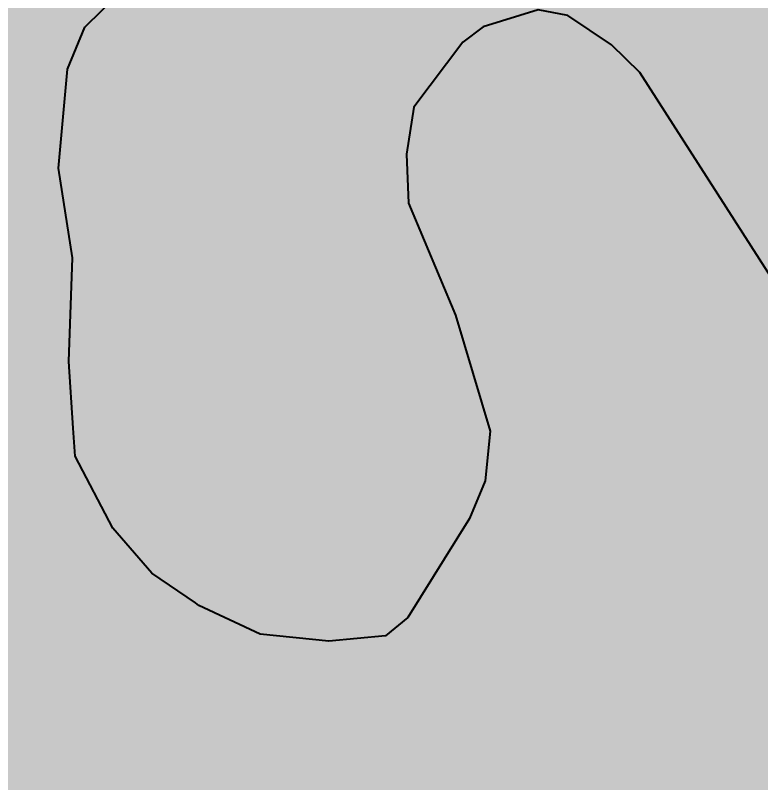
# Model space of a CAD drawing. Extents: x 560272 to 568164, y 6204780 to 6214217.
# Drawn here: x 565261.78 to 565271.63, y 6209829.23 to 6209839.37 of the extents above; entities that cross this region are included whole.
import ezdxf

# ---------------------------------------------------------------- set-up
doc = ezdxf.new("R2010")
doc.units = 0
doc.header["$LTSCALE"] = 5
doc.linetypes.add('DASHED2', pattern=[9.525, 6.35, -3.175])
for name, color, linetype in [('AS-TOWN-H', 254, 'Continuous'), ('RoadSeg', 57, 'DASHED2'), ('T-WATER', 160, 'Continuous'), ('T-WATER-H', 133, 'Continuous')]:
    doc.layers.add(name, color=color, linetype=linetype)
doc.layers.add('ROUTE-MAP-BACKGROUND-H', color=7, linetype='Continuous', true_color=0xf0ebff)
doc.styles.add('120', font='ARIALN.TTF', dxfattribs={"height": 13})

msp = doc.modelspace()

# ---------------------------------------------------------------- hatches: boundary and pattern name
at = {"layer": 'AS-TOWN-H'}
h = msp.add_hatch(color=256, dxfattribs=at)
h.dxf.hatch_style = 1
h.paths.add_polyline_path([(565886.544, 6210020.352), (565236.202, 6210021.981), (565234.412, 6209697.744), (565886.527, 6209697.561)])
at = {"layer": 'ROUTE-MAP-BACKGROUND-H'}
h = msp.add_hatch(color=256, dxfattribs=at)
h.dxf.hatch_style = 1
h.paths.add_polyline_path([(565237.99, 6210345.866), (566535.85, 6210345.729), (566539.103, 6209697.377), (565234.412, 6209697.744)])
at = {"layer": 'T-WATER-H'}
h = msp.add_hatch(color=256, dxfattribs=at)
h.dxf.hatch_style = 1
h.paths.add_polyline_path([(565265.919, 6209831.101), (565265.014, 6209831.194), (565264.203, 6209831.573), (565264.157, 6209831.605), (565263.582, 6209831.999), (565263.065, 6209832.593), (565262.565, 6209833.545), (565262.541, 6209833.914), (565262.484, 6209834.797), (565262.533, 6209836.168), (565262.346, 6209837.353), (565262.464, 6209838.66), (565262.695, 6209839.214), (565263.372, 6209839.884), (565264.195, 6209840.468), (565264.411, 6209840.549), (565265.019, 6209841.047), (565266.398, 6209841.734), (565266.929, 6209841.879), (565267.601, 6209841.875), (565268.842, 6209841.57), (565269.435, 6209841.555), (565270.018, 6209841.634), (565271.136, 6209841.927), (565272.841, 6209842.247), (565273.701, 6209842.522), (565273.97, 6209842.538), (565274.333, 6209842.472), (565274.968, 6209842.083), (565275.696, 6209841.359), (565276.079, 6209841.051), (565276.547, 6209840.834), (565276.966, 6209840.773), (565277.182, 6209840.815), (565277.3, 6209840.971), (565277.32, 6209841.422), (565277.25, 6209842.025), (565277.114, 6209842.572), (565276.849, 6209843.289), (565276.797, 6209843.603), (565276.529, 6209844.021), (565275.398, 6209845.058), (565275.145, 6209845.511), (565274.984, 6209846.01), (565274.982, 6209846.63), (565275.448, 6209848.351), (565275.738, 6209848.733), (565276.176, 6209848.993), (565276.703, 6209849.165), (565277.356, 6209849.073), (565278.55, 6209848.312), (565279.092, 6209847.963), (565279.761, 6209847.234), (565281.367, 6209844.057), (565281.422, 6209843.206), (565280.957, 6209841.784), (565280.483, 6209840.844), (565279.466, 6209839.723), (565278.352, 6209838.031), (565276.898, 6209834.406), (565276.463, 6209833.865), (565276.267, 6209833.621), (565275.395, 6209833.177), (565274.827, 6209833.501), (565274.426, 6209833.799), (565274.294, 6209833.873), (565273.036, 6209834.576), (565271.948, 6209835.635), (565270.034, 6209838.618), (565269.66, 6209838.983), (565269.082, 6209839.369), (565268.691, 6209839.446), (565267.96, 6209839.219), (565267.695, 6209839.019), (565267.047, 6209838.158), (565266.947, 6209837.535), (565266.974, 6209836.887), (565267.598, 6209835.409), (565268.056, 6209833.877), (565267.988, 6209833.22), (565267.781, 6209832.72), (565266.966, 6209831.411), (565266.67, 6209831.172)])

# ---------------------------------------------------------------- linework, layer by layer
at = {"layer": 'T-WATER', "flags": 128}
msp.add_lwpolyline([(565271.948, 6209835.635), (565270.034, 6209838.618), (565269.66, 6209838.983), (565269.082, 6209839.369), (565268.691, 6209839.446), (565267.96, 6209839.219), (565267.695, 6209839.019), (565267.047, 6209838.158), (565266.947, 6209837.535), (565266.974, 6209836.887), (565267.598, 6209835.409), (565268.056, 6209833.877), (565267.988, 6209833.22), (565267.781, 6209832.72), (565266.966, 6209831.411), (565266.67, 6209831.172), (565265.919, 6209831.101), (565265.919, 6209831.101), (565265.014, 6209831.194), (565264.203, 6209831.573), (565264.157, 6209831.605), (565263.582, 6209831.999), (565263.065, 6209832.593), (565262.565, 6209833.545), (565262.541, 6209833.914), (565262.484, 6209834.797), (565262.533, 6209836.168), (565262.346, 6209837.353), (565262.464, 6209838.66), (565262.695, 6209839.214), (565263.372, 6209839.884)], dxfattribs=at)

# ---------------------------------------------------------------- texts
at = {"layer": 'RoadSeg', "style": '120'}
msp.add_text('18', height=7.9769, rotation=359.4504, dxfattribs=at).set_placement((565263.171, 6209830.817))

doc.saveas('drawing.dxf')
